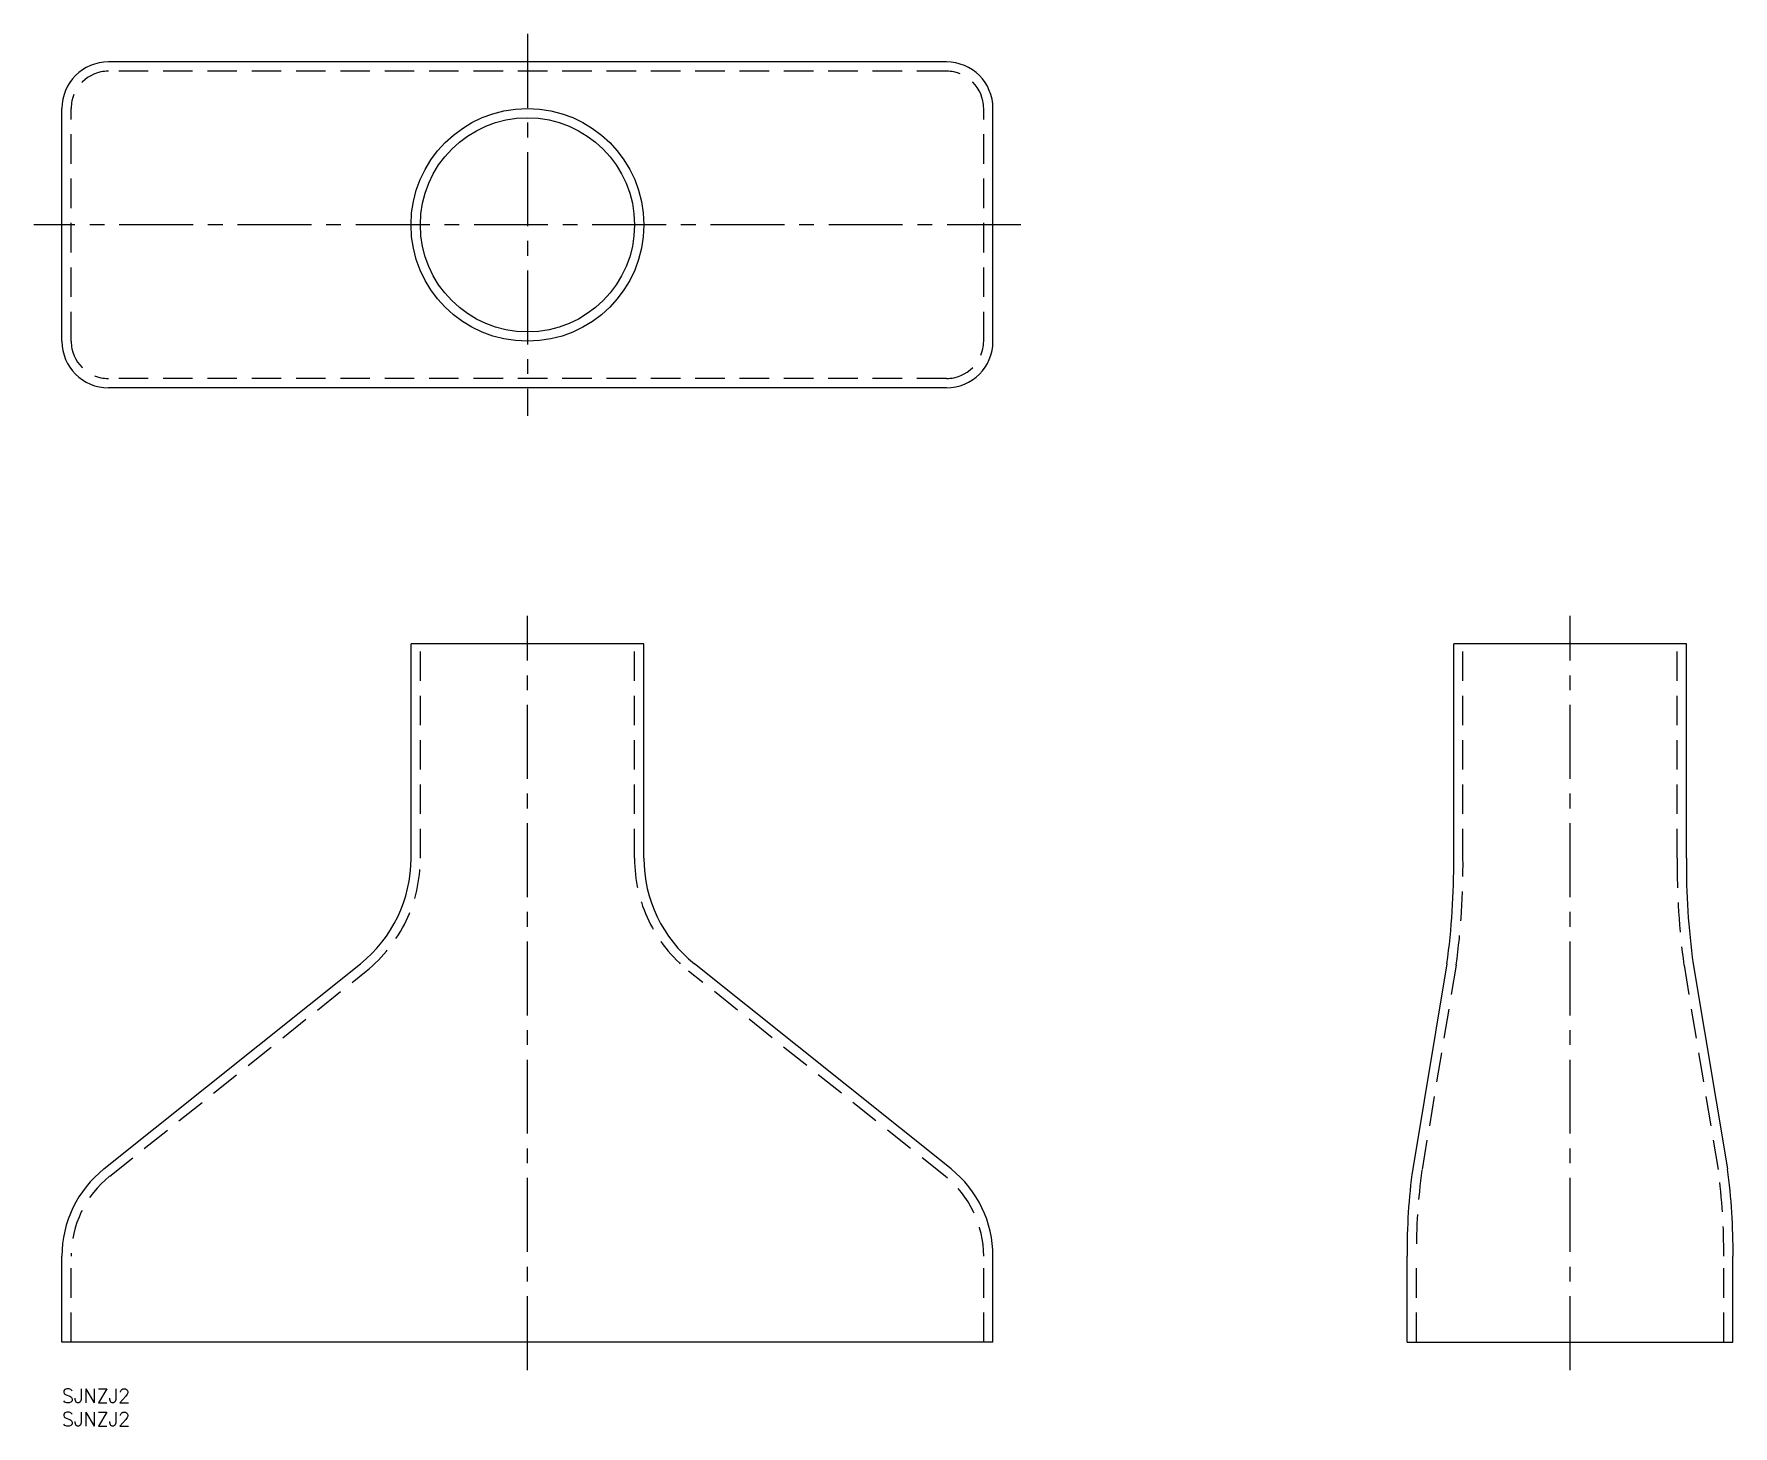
# Model space of a CAD drawing. Extents: x -6 to 359, y -8 to 291.
import ezdxf

# ---------------------------------------------------------------- set-up
doc = ezdxf.new("R2010")
doc.units = 0
doc.header["$LTSCALE"] = 0.5
doc.linetypes.add('CENTER', pattern=[50.8, 31.75, -6.35, 6.35, -6.35])
doc.linetypes.add('DASHED', pattern=[19.05, 12.7, -6.35])
for name, color, linetype in [('MSM_CENTER', 1, 'CENTER'), ('MSM_CONTINUOUS', 7, 'CONTINUOUS'), ('MSM_DASHED', 4, 'DASHED'), ('MSM_PART_NUMBER', 7, 'CONTINUOUS')]:
    doc.layers.add(name, color=color, linetype=linetype)
doc.styles.get("Standard").update_dxf_attribs({"font": 'txt.shx', "height": 7, "bigfont": 'bigfont.shx'})

# ---------------------------------------------------------------- blocks, each defined once
blk = doc.blocks.new('*U12')
at = {"layer": 'MSM_PART_NUMBER'}
blk.add_text('SJNZJ2', height=3, dxfattribs=at).set_placement((0, -3))
blk = doc.blocks.new('*U13')
at = {"layer": 'MSM_PART_NUMBER'}
blk.add_text('SJNZJ2', height=3, dxfattribs=at).set_placement((0, -8))

msp = doc.modelspace()

# ---------------------------------------------------------------- linework, layer by layer
at = {"layer": 'MSM_CENTER'}
for p, q in [((100, 291), (100, 209)), ((206, 250), (-6, 250)), ((100, 4), (100, 166)), ((323.96, 4), (323.96, 166))]:
    msp.add_line(p, q, dxfattribs=at)
at = {"layer": 'MSM_CONTINUOUS'}
for p, q in [((190, 285), (10, 285)), ((0, 225), (0, 275)), ((200, 225), (200, 275)), ((190, 215), (10, 215)), ((125, 160), (75, 160)), ((75, 113.94), (75, 160)), ((125, 113.94), (125, 160)), ((348.96, 160), (298.96, 160)), ((298.96, 113.94), (298.96, 160)), ((348.96, 113.94), (348.96, 160)), ((9.01, 47.21), (64.12, 91.29)), ((190.99, 47.21), (135.88, 91.29)), ((297.51, 91.29), (290.16, 47.21)), ((350.41, 91.29), (357.76, 47.21)), ((0, 10), (0, 28.47)), ((200, 10), (200, 28.47)), ((288.96, 10), (288.96, 28.47)), ((358.96, 10), (358.96, 28.47)), ((200, 10), (0, 10)), ((288.96, 10), (358.96, 10))]:
    msp.add_line(p, q, dxfattribs=at)
for radius in [25, 23]:
    msp.add_circle((100, 250), radius, dxfattribs=at)
for centre, radius, start, end in [((10, 275), 10, 90, 180), ((190, 275), 10, 0, 90), ((10, 225), 10, 180, 270), ((190, 225), 10, 270, 0), ((46, 113.94), 29, 308.6598, 0), ((154, 113.94), 29, 180, 231.3402), ((144.97, 112.44), 154, 352.1083, 0.5584), ((502.95, 112.44), 154, 179.4416, 187.8917), ((24, 28.47), 24, 128.6598, 180), ((176, 28.47), 24, 0, 51.3402), ((416.95, 29.67), 128, 172.1265, 180.5401), ((230.97, 29.67), 128, 359.4599, 7.8735)]:
    msp.add_arc(centre, radius, start, end, dxfattribs=at)
at = {"layer": 'MSM_DASHED'}
for p, q in [((190, 283), (10, 283)), ((2, 225), (2, 275)), ((198, 225), (198, 275)), ((190, 217), (10, 217)), ((77, 113.94), (77, 160)), ((123, 113.94), (123, 160)), ((300.96, 113.94), (300.96, 160)), ((346.96, 113.94), (346.96, 160)), ((10.26, 45.64), (65.37, 89.73)), ((189.74, 45.64), (134.63, 89.73)), ((299.48, 90.96), (292.13, 46.88)), ((348.44, 90.96), (355.79, 46.88)), ((2, 10), (2, 28.47)), ((198, 10), (198, 28.47)), ((290.96, 10), (290.96, 28.47)), ((356.96, 10), (356.96, 28.47))]:
    msp.add_line(p, q, dxfattribs=at)
for centre, radius, start, end in [((10, 275), 8, 90, 180), ((190, 275), 8, 0, 90), ((10, 225), 8, 180, 270), ((190, 225), 8, 270, 0), ((46, 113.94), 31, 308.6598, 0), ((154, 113.94), 31, 180, 231.3402), ((144.97, 112.44), 156, 352.1083, 0.5584), ((502.95, 112.44), 156, 179.4416, 187.8917), ((24, 28.47), 22, 128.6598, 180), ((176, 28.47), 22, 0, 51.3402), ((416.95, 29.67), 126, 172.1265, 180.5401), ((230.97, 29.67), 126, 359.4599, 7.8735)]:
    msp.add_arc(centre, radius, start, end, dxfattribs=at)

# ---------------------------------------------------------------- block references
at = {"layer": 'MSM_CONTINUOUS'}
for name in ['*U12', '*U13']:
    msp.add_blockref(name, (0, 0), dxfattribs=at)

doc.saveas('drawing.dxf')
